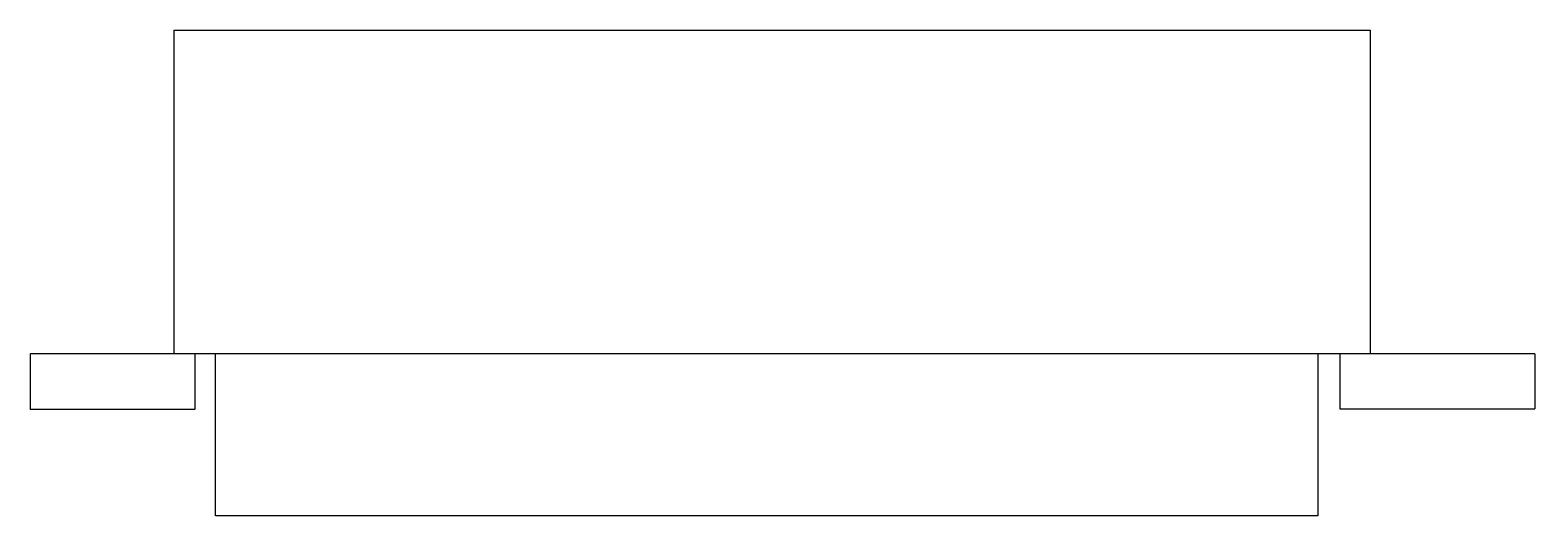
# Model space of a CAD drawing. Header units: millimetres. Extents: x 47.564 to 48.285, y -8.256 to -8.024.
import ezdxf

# ---------------------------------------------------------------- set-up
doc = ezdxf.new("R2010")
doc.units = ezdxf.units.MM
doc.header["$LTSCALE"] = 10
doc.layers.add('AUX_03', color=3, linetype='Continuous')

msp = doc.modelspace()

# ---------------------------------------------------------------- linework, layer by layer
for p, q in [((47.63327, -8.02382), (48.20607, -8.02382)), ((47.63327, -8.02382), (47.63327, -8.17882)), ((48.20607, -8.02382), (48.20607, -8.17882)), ((48.20607, -8.17882), (47.63327, -8.17882)), ((47.65326, -8.25645), (47.65326, -8.17882)), ((48.18092, -8.17882), (48.18092, -8.25645)), ((48.18092, -8.25645), (47.65326, -8.25645))]:
    msp.add_line(p, q)
at = {"layer": 'AUX_03'}
for p, q in [((47.56442, -8.17882), (47.56442, -8.2055)), ((47.64327, -8.17882), (47.56442, -8.17882)), ((47.64327, -8.17882), (47.64327, -8.2055)), ((48.19146, -8.17882), (48.19146, -8.2052)), ((48.28491, -8.17882), (48.20607, -8.17882)), ((48.28491, -8.17882), (48.28491, -8.2052)), ((47.64327, -8.2055), (47.56442, -8.2055)), ((48.19146, -8.2052), (48.28491, -8.2052))]:
    msp.add_line(p, q, dxfattribs=at)

doc.saveas('drawing.dxf')
